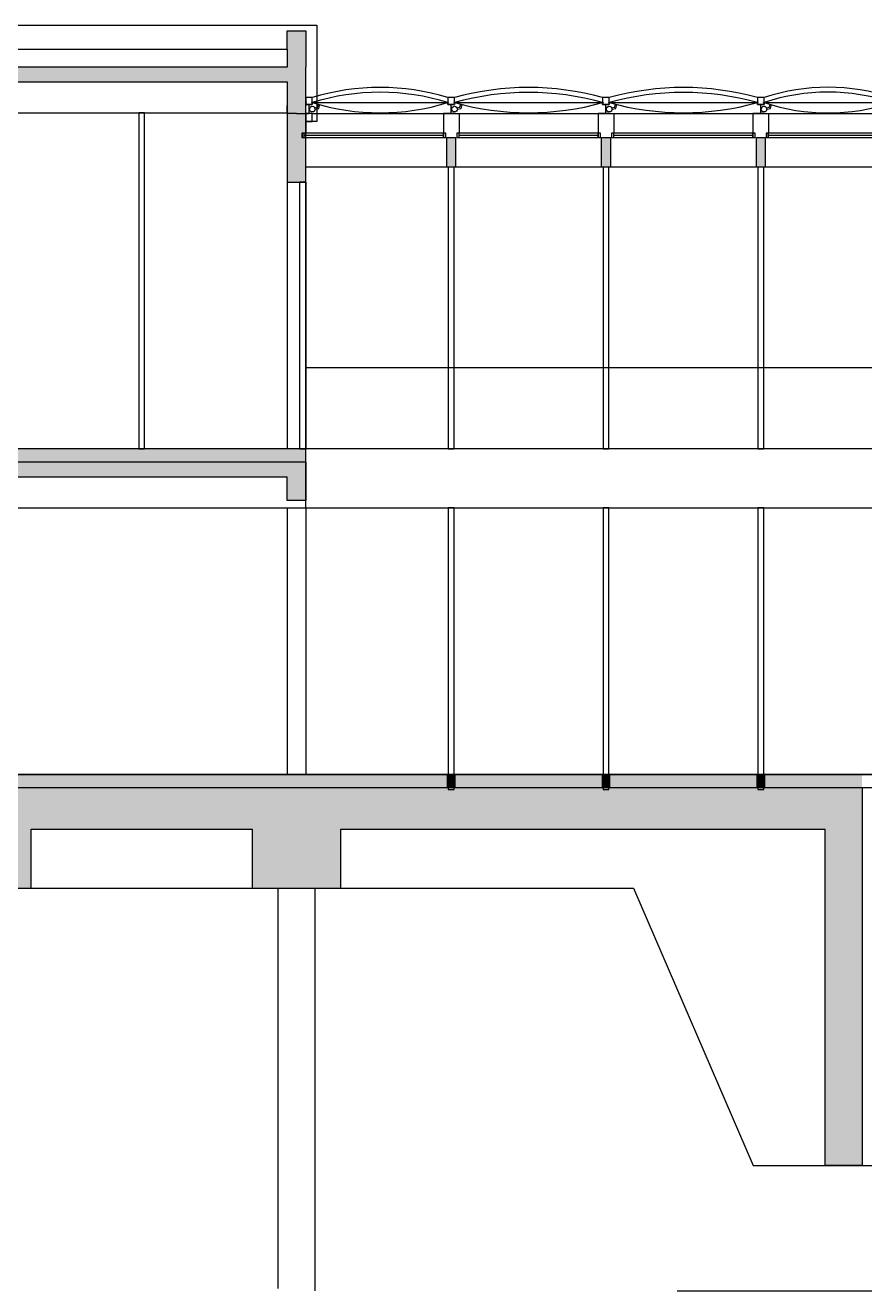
# Model space of a CAD drawing. Extents: x 126 to 1219, y 91 to 1021.
# Drawn here: x 754.61 to 773.59, y 704.18 to 732.79 of the extents above; entities that cross this region are included whole.
import ezdxf

# ---------------------------------------------------------------- set-up
doc = ezdxf.new("R2010")
doc.units = 0
doc.linetypes.add('ACAD_ISO03W100', pattern=[30, 12, -18])
for name, color, linetype in [('-_E_-_PRZEKR_J___MEMBRANY', 8, 'CONTINUOUS'), ('-_E_-_PRZEKR_J___STOLARKA', 151, 'CONTINUOUS'), ('-_E_-_PRZEKR_J_CIENKA', 253, 'CONTINUOUS'), ('-_E_-_PRZEKR_J_GRUBA', 7, 'CONTINUOUS'), ('-_E_-_PRZEKR_J_PALE', 8, 'CONTINUOUS'), ('-_E_-_PRZEKR_J_WIDOK', 8, 'CONTINUOUS'), ('-_I_-_HATCH', 255, 'CONTINUOUS')]:
    doc.layers.add(name, color=color, linetype=linetype)

# ---------------------------------------------------------------- blocks, each defined once
blk = doc.blocks.new('_WIETLIK_DACHOWY_01')
at = {"layer": '-_E_-_PRZEKR_J___MEMBRANY'}
blk.add_lwpolyline([(1168.658519, 2269.166696), (1170.668519, 2269.166696)], dxfattribs=at)
for centre, start, end in [((1169.663519, 2265.572221), 74.379231, 105.620769), ((1169.663519, 2272.761171), 254.379231, 285.620769)]:
    blk.add_arc(centre, 3.732328, start, end, dxfattribs=at)
at = {"layer": '-_E_-_PRZEKR_J___STOLARKA'}
for points in [[(1168.688519, 2268.69228), (1170.608519, 2268.69228), (1170.608519, 2268.75228), (1168.688519, 2268.75228)], [(1168.719792, 2268.752293), (1168.689786, 2268.75228), (1168.689786, 2268.69228), (1168.719792, 2268.692293)], [(1170.638525, 2268.752293), (1170.608519, 2268.75228), (1170.608519, 2268.69228), (1170.638525, 2268.692293)]]:
    blk.add_lwpolyline(points, close=True, dxfattribs=at)
blk.add_lwpolyline([(1168.719792, 2268.72228), (1170.608519, 2268.72228)], dxfattribs=at)
at = {"layer": '-_E_-_PRZEKR_J_GRUBA'}
for points in [[(1168.647603, 2269.161932), (1168.658519, 2269.166696), (1168.658519, 2269.142318), (1168.568519, 2269.142318), (1168.568519, 2269.166696), (1168.579187, 2269.161932)], [(1168.658519, 2269.018334), (1168.568519, 2269.018334), (1168.613519, 2269.018334), (1168.613519, 2269.138334), (1168.658519, 2269.138334), (1168.568519, 2269.138334), (1168.613519, 2269.138334)], [(1170.747603, 2269.161932), (1170.758519, 2269.166696), (1170.758519, 2269.142318), (1170.668519, 2269.142318), (1170.668519, 2269.166696), (1170.679187, 2269.161932)], [(1170.758519, 2269.018334), (1170.668519, 2269.018334), (1170.713519, 2269.018334), (1170.713519, 2269.138334), (1170.758519, 2269.138334), (1170.668519, 2269.138334), (1170.713519, 2269.138334)], [(1168.613519, 2269.018334), (1168.507251, 2269.018334), (1168.507251, 2268.752293)], [(1168.613519, 2269.018334), (1168.719786, 2269.018334), (1168.719835, 2268.752293)], [(1170.713519, 2269.018334), (1170.607251, 2269.018334), (1170.608519, 2268.75228)], [(1170.713519, 2269.018334), (1170.819786, 2269.018334), (1170.819786, 2268.752293)]]:
    blk.add_lwpolyline(points, dxfattribs=at)
at = {"layer": '-_E_-_PRZEKR_J_WIDOK'}
for points in [[(1168.658519, 2269.166696), (1168.658519, 2269.233472), (1168.568519, 2269.233472), (1168.568519, 2269.166696)], [(1170.758519, 2269.166696), (1170.758519, 2269.233472), (1170.668519, 2269.233472), (1170.668519, 2269.166696)], [(1168.69203, 2269.096331), (1168.731928, 2269.103758), (1168.742677, 2269.145961)], [(1168.69702, 2269.078094), (1168.747214, 2269.087439), (1168.760833, 2269.140906)]]:
    blk.add_lwpolyline(points, dxfattribs=at)
blk.add_circle((1168.658519, 2269.077361), 0.038508, dxfattribs=at)
blk.add_arc((1169.663519, 2265.638997), 3.732328, 74.379231, 105.620769, dxfattribs=at)
blk = doc.blocks.new('*U10')
at = {"layer": '-_I_-_HATCH'}
for points in [[(1237.755722, 2531.613981), (1237.755722, 2533.664551), (1238.005722, 2531.613981)], [(1238.005722, 2531.613981), (1237.755722, 2533.664551), (1238.005722, 2533.664551)], [(1233.925722, 2532.973981), (1233.925722, 2533.173981), (1234.280806, 2532.973981)], [(1234.280806, 2532.973981), (1233.925722, 2533.173981), (1234.280806, 2533.173981)], [(1234.280806, 2532.973981), (1234.280806, 2533.173981), (1237.280806, 2532.973981)], [(1237.280806, 2532.973981), (1234.280806, 2533.173981), (1237.280806, 2533.173981)], [(1237.280806, 2532.973981), (1237.280806, 2533.173981), (1237.755722, 2532.973981)], [(1237.755722, 2532.973981), (1237.280806, 2533.173981), (1237.755722, 2533.173981)], [(1239.920722, 2531.817505), (1239.920722, 2532.217505), (1240.040722, 2531.817505)], [(1240.040722, 2531.817505), (1239.920722, 2532.217505), (1240.040722, 2532.217505)], [(1242.020722, 2531.817505), (1242.020722, 2532.217505), (1242.140722, 2531.817505)], [(1242.140722, 2531.817505), (1242.020722, 2532.217505), (1242.140722, 2532.217505)], [(1244.120722, 2531.817505), (1244.120722, 2532.217505), (1244.240722, 2531.817505)], [(1244.240722, 2531.817505), (1244.120722, 2532.217505), (1244.240722, 2532.217505)], [(1233.925722, 2527.813981), (1233.925722, 2527.993981), (1234.280806, 2527.813981)], [(1234.280806, 2527.813981), (1233.925722, 2527.993981), (1234.280806, 2527.993981)], [(1234.280806, 2527.813981), (1234.280806, 2527.993981), (1237.280806, 2527.813981)], [(1237.280806, 2527.813981), (1234.280806, 2527.993981), (1237.280806, 2527.993981)], [(1237.280806, 2527.813981), (1237.280806, 2527.993981), (1237.755722, 2527.813981)], [(1237.755722, 2527.813981), (1237.280806, 2527.993981), (1237.755722, 2527.993981)], [(1237.755722, 2527.813981), (1237.755722, 2527.993981), (1237.755722, 2527.813981)], [(1237.755722, 2527.813981), (1237.755722, 2527.993981), (1237.755722, 2527.993981)], [(1237.755722, 2527.813981), (1237.755722, 2527.993981), (1238.005722, 2527.813981)], [(1238.005722, 2527.813981), (1237.755722, 2527.993981), (1238.005722, 2527.993981)], [(1233.925722, 2527.613981), (1233.925722, 2527.813981), (1234.280806, 2527.613981)], [(1234.280806, 2527.613981), (1233.925722, 2527.813981), (1234.280806, 2527.813981)], [(1234.280806, 2527.613981), (1234.280806, 2527.813981), (1237.280806, 2527.613981)], [(1237.280806, 2527.613981), (1234.280806, 2527.813981), (1237.280806, 2527.813981)], [(1237.280806, 2527.613981), (1237.280806, 2527.813981), (1237.755722, 2527.613981)], [(1237.755722, 2527.613981), (1237.280806, 2527.813981), (1237.755722, 2527.813981)], [(1237.755722, 2527.293981), (1237.755722, 2527.813981), (1237.755722, 2527.293981)], [(1237.755722, 2527.293981), (1237.755722, 2527.813981), (1237.755722, 2527.813981)], [(1237.755722, 2527.293981), (1237.755722, 2527.813981), (1238.005722, 2527.293981)], [(1238.005722, 2527.293981), (1237.755722, 2527.813981), (1238.005722, 2527.813981)], [(1233.925722, 2523.393981), (1233.925722, 2523.574667), (1234.280806, 2523.393981)], [(1234.280806, 2523.393981), (1233.925722, 2523.574667), (1234.280806, 2523.574667)], [(1234.280806, 2523.393981), (1234.280806, 2523.574667), (1237.280806, 2523.393981)], [(1237.280806, 2523.393981), (1234.280806, 2523.574667), (1237.280806, 2523.574667)], [(1237.280806, 2523.393981), (1237.280806, 2523.574667), (1237.755722, 2523.393981)], [(1237.755722, 2523.393981), (1237.280806, 2523.574667), (1237.755722, 2523.574667)], [(1237.755722, 2523.393981), (1237.755722, 2523.574667), (1237.755722, 2523.393981)], [(1237.755722, 2523.393981), (1237.755722, 2523.574667), (1237.755722, 2523.574667)], [(1237.755722, 2523.393981), (1237.755722, 2523.574667), (1238.005722, 2523.393981)], [(1238.005722, 2523.393981), (1237.755722, 2523.574667), (1238.005722, 2523.574667)], [(1238.005722, 2523.393981), (1238.005722, 2523.574667), (1238.480806, 2523.393981)], [(1238.480806, 2523.393981), (1238.005722, 2523.574667), (1238.480806, 2523.574667)], [(1238.480806, 2523.393981), (1238.480806, 2523.574667), (1239.920722, 2523.393981)], [(1239.920722, 2523.393981), (1238.480806, 2523.574667), (1239.920722, 2523.574667)], [(1239.920722, 2523.393981), (1239.920722, 2523.574667), (1240.040722, 2523.393981)], [(1240.040722, 2523.393981), (1239.920722, 2523.574667), (1240.040722, 2523.574667)], [(1240.040722, 2523.393981), (1240.040722, 2523.574667), (1242.020722, 2523.393981)], [(1242.020722, 2523.393981), (1240.040722, 2523.574667), (1242.020722, 2523.574667)], [(1242.020722, 2523.393981), (1242.020722, 2523.574667), (1242.140722, 2523.393981)], [(1242.140722, 2523.393981), (1242.020722, 2523.574667), (1242.140722, 2523.574667)], [(1242.140722, 2523.393981), (1242.140722, 2523.574667), (1244.120722, 2523.393981)], [(1244.120722, 2523.393981), (1242.140722, 2523.574667), (1244.120722, 2523.574667)], [(1244.120722, 2523.393981), (1244.120722, 2523.574667), (1244.240722, 2523.393981)], [(1244.240722, 2523.393981), (1244.120722, 2523.574667), (1244.240722, 2523.574667)], [(1244.240722, 2523.393981), (1244.240722, 2523.574667), (1245.055722, 2523.393981)], [(1245.055722, 2523.393981), (1244.240722, 2523.574667), (1245.055722, 2523.574667)], [(1245.055722, 2523.393981), (1245.055722, 2523.574667), (1245.555722, 2523.393981)], [(1245.555722, 2523.393981), (1245.055722, 2523.574667), (1245.555722, 2523.574667)], [(1233.925722, 2522.033981), (1233.925722, 2523.393981), (1234.280806, 2522.033981)], [(1234.280806, 2522.033981), (1233.925722, 2523.393981), (1234.280806, 2523.393981)], [(1234.280806, 2522.833981), (1234.280806, 2523.393981), (1237.280806, 2522.833981)], [(1237.280806, 2522.833981), (1234.280806, 2523.393981), (1237.280806, 2523.393981)], [(1237.280806, 2522.033981), (1237.280806, 2523.393981), (1237.755722, 2522.033981)], [(1237.755722, 2522.033981), (1237.280806, 2523.393981), (1237.755722, 2523.393981)], [(1237.755722, 2522.033981), (1237.755722, 2523.393981), (1237.755722, 2522.033981)], [(1237.755722, 2522.033981), (1237.755722, 2523.393981), (1237.755722, 2523.393981)], [(1237.755722, 2522.033981), (1237.755722, 2523.393981), (1238.005722, 2522.033981)], [(1238.005722, 2522.033981), (1237.755722, 2523.393981), (1238.005722, 2523.393981)], [(1238.005722, 2522.033981), (1238.005722, 2523.393981), (1238.480806, 2522.033981)], [(1238.480806, 2522.033981), (1238.005722, 2523.393981), (1238.480806, 2523.393981)], [(1238.480806, 2522.833981), (1238.480806, 2523.393981), (1239.920722, 2522.833981)], [(1239.920722, 2522.833981), (1238.480806, 2523.393981), (1239.920722, 2523.393981)], [(1239.920722, 2522.833981), (1239.920722, 2523.393981), (1240.040722, 2522.833981)], [(1240.040722, 2522.833981), (1239.920722, 2523.393981), (1240.040722, 2523.393981)], [(1240.040722, 2522.833981), (1240.040722, 2523.393981), (1242.020722, 2522.833981)], [(1242.020722, 2522.833981), (1240.040722, 2523.393981), (1242.020722, 2523.393981)], [(1242.020722, 2522.833981), (1242.020722, 2523.393981), (1242.140722, 2522.833981)], [(1242.140722, 2522.833981), (1242.020722, 2523.393981), (1242.140722, 2523.393981)], [(1242.140722, 2522.833981), (1242.140722, 2523.393981), (1244.120722, 2522.833981)], [(1244.120722, 2522.833981), (1242.140722, 2523.393981), (1244.120722, 2523.393981)], [(1244.120722, 2522.833981), (1244.120722, 2523.393981), (1244.240722, 2522.833981)], [(1244.240722, 2522.833981), (1244.120722, 2523.393981), (1244.240722, 2523.393981)], [(1244.240722, 2522.833981), (1244.240722, 2523.393981), (1245.055722, 2522.833981)], [(1245.055722, 2522.833981), (1244.240722, 2523.393981), (1245.055722, 2523.393981)], [(1245.055722, 2518.269074), (1245.055722, 2523.393981), (1245.555722, 2518.269074)], [(1245.555722, 2518.269074), (1245.055722, 2523.393981), (1245.555722, 2523.393981)]]:
    blk.add_solid(points, dxfattribs=at)
blk = doc.blocks.new('HATCH_PRZEKROJ_2_OBRYS')
at = {"layer": '-_I_-_HATCH'}
blk.add_blockref('*U10', (0, 0), dxfattribs=at)
blk = doc.blocks.new('PRZEKR_J_2')
at = {"layer": '-_E_-_PRZEKR_J___MEMBRANY'}
for points in [[(1232.206259, 2340.69388), (1232.206259, 2342.42888)], [(1232.206259, 2334.564519), (1232.206259, 2336.40388)]]:
    blk.add_lwpolyline(points, dxfattribs=at)
for centre, radius, start, end in [((1234.798311, 2341.56138), 2.733365, 161.495791, 198.504209), ((1229.614208, 2341.56138), 2.733365, 341.495791, 18.504209), ((1235.178726, 2335.4842), 3.11149, 162.807941, 197.192059), ((1229.233793, 2335.4842), 3.11149, 342.807941, 17.192059)]:
    blk.add_arc(centre, radius, start, end, dxfattribs=at)
at = {"layer": '-_E_-_PRZEKR_J___STOLARKA'}
for points in [[(1232.680676, 2340.72388), (1232.680676, 2342.404519), (1232.620676, 2342.404519), (1232.620676, 2340.72388)], [(1232.620663, 2340.755154), (1232.620676, 2340.725147), (1232.680676, 2340.725147), (1232.680663, 2340.755154)], [(1232.620663, 2336.373887), (1232.620676, 2336.34388), (1232.680676, 2336.34388), (1232.680663, 2336.373887)], [(1232.680676, 2334.42388), (1232.680676, 2336.34388), (1232.620676, 2336.34388), (1232.620676, 2334.42388)], [(1232.620663, 2334.455154), (1232.620676, 2334.425147), (1232.680676, 2334.425147), (1232.680663, 2334.455154)], [(1233.284192, 2334.474519), (1233.284192, 2334.388863), (1236.904192, 2334.388863), (1236.904192, 2334.474519)]]:
    blk.add_lwpolyline(points, close=True, dxfattribs=at)
for points in [[(1232.650676, 2340.755154), (1232.650676, 2342.404519)], [(1232.650676, 2334.455154), (1232.650676, 2336.34388)]]:
    blk.add_lwpolyline(points, dxfattribs=at)
at = {"layer": '-_E_-_PRZEKR_J_GRUBA'}
for points in [[(1241.504192, 2353.124518), (1241.504192, 2321.749519), (1241.664192, 2321.749519), (1241.664192, 2321.749519)], [(1241.324192, 2321.586958), (1241.324192, 2342.624519)], [(1241.324192, 2342.524519), (1241.324192, 2321.586958)], [(1241.504192, 2342.224519), (1241.504192, 2342.024519), (1246.6291, 2342.024519), (1246.6291, 2341.524519), (1242.064192, 2341.524519)], [(1242.064192, 2334.949603), (1242.064192, 2341.524519)], [(1242.064192, 2334.949603), (1242.064192, 2341.524519)], [(1232.211024, 2340.682964), (1232.206259, 2340.69388), (1232.230638, 2340.69388), (1232.230638, 2340.60388), (1232.206259, 2340.60388), (1232.211024, 2340.614549)], [(1232.354622, 2340.69388), (1232.354622, 2340.60388), (1232.354622, 2340.64888), (1232.234622, 2340.64888), (1232.234622, 2340.69388), (1232.234622, 2340.60388), (1232.234622, 2340.64888)], [(1232.354622, 2340.64888), (1232.354622, 2340.755147), (1232.620663, 2340.755197)], [(1232.354622, 2340.64888), (1232.354622, 2340.542613), (1232.620663, 2340.542613)], [(1232.354622, 2336.44888), (1232.354622, 2336.555147), (1232.620663, 2336.555147)], [(1232.211024, 2336.482964), (1232.206259, 2336.49388), (1232.230638, 2336.49388), (1232.230638, 2336.40388), (1232.206259, 2336.40388), (1232.211024, 2336.414549)], [(1232.354622, 2336.49388), (1232.354622, 2336.40388), (1232.354622, 2336.44888), (1232.234622, 2336.44888), (1232.234622, 2336.49388), (1232.234622, 2336.40388), (1232.234622, 2336.44888)], [(1232.354622, 2336.44888), (1232.354622, 2336.342613), (1232.620676, 2336.34388)], [(1242.064192, 2333.394963), (1242.064192, 2333.749603), (1242.864192, 2333.749603), (1242.864192, 2334.949603), (1242.064192, 2334.949603), (1242.064192, 2335.363038)], [(1231.484192, 2334.224519), (1231.484192, 2334.224519), (1231.233623, 2334.224519), (1231.233623, 2334.474519), (1231.484192, 2334.474519)], [(1231.484192, 2334.474519), (1231.724192, 2334.474519)], [(1231.924192, 2333.044017), (1231.924192, 2334.224519), (1233.284192, 2334.224519), (1233.284192, 2334.474519), (1231.724192, 2334.474519)], [(1232.211024, 2334.553603), (1232.206259, 2334.564519), (1232.230638, 2334.564519), (1232.230638, 2334.474519), (1232.206259, 2334.474519), (1232.211024, 2334.485188)], [(1232.354622, 2334.564519), (1232.354622, 2334.474519), (1232.354622, 2334.519519), (1232.234622, 2334.519519), (1232.234622, 2334.564519), (1232.234622, 2334.474519), (1232.234622, 2334.519519)], [(1232.354622, 2334.34888), (1232.354622, 2334.474494), (1232.620663, 2334.474544)], [(1237.084192, 2334.474519), (1237.084192, 2330.024519), (1237.604192, 2330.024519), (1237.604192, 2330.356415), (1237.284192, 2330.356415), (1237.284192, 2334.224519)], [(1237.084192, 2334.474519), (1237.084192, 2334.474519), (1237.604192, 2334.474519), (1237.604192, 2334.224519), (1237.284192, 2334.224519), (1237.284192, 2334.224519)], [(1232.354622, 2334.34888), (1232.354622, 2334.224519), (1232.620663, 2334.224519)], [(1231.484192, 2334.224519), (1231.484192, 2321.874521)], [(1231.484192, 2334.224519), (1231.724192, 2334.224519)], [(1231.724192, 2334.224519), (1231.724192, 2321.874521)], [(1231.924192, 2330.274519), (1231.924192, 2334.224519)], [(1232.244192, 2321.624521), (1232.344192, 2321.624521), (1232.344192, 2334.224519), (1232.244192, 2334.224519)], [(1242.064192, 2330.749603), (1242.064192, 2333.749603)], [(1242.064192, 2330.749603), (1242.064192, 2333.749603)], [(1242.064192, 2329.194963), (1242.064192, 2329.549603), (1242.864192, 2329.549603), (1242.864192, 2330.749603), (1242.064192, 2330.749603), (1242.064192, 2331.163038)]]:
    blk.add_lwpolyline(points, dxfattribs=at)
for points in [[(1232.780669, 2340.709519), (1233.080669, 2340.709519), (1233.080669, 2340.589519), (1232.680669, 2340.589519), (1232.680669, 2340.709519)], [(1232.780669, 2338.609519), (1233.080669, 2338.609519), (1233.080669, 2338.489519), (1232.680669, 2338.489519), (1232.680669, 2338.609519)], [(1232.780669, 2336.509519), (1233.080669, 2336.509519), (1233.080669, 2336.389519), (1232.680669, 2336.389519), (1232.680669, 2336.509519)], [(1232.354622, 2334.564519), (1232.354622, 2334.474519), (1232.463606, 2334.474519), (1232.463606, 2334.564519)], [(1236.904192, 2330.149519), (1236.904192, 2330.024519), (1237.604192, 2330.024519), (1237.704192, 2330.024519), (1237.704192, 2334.474519), (1236.904192, 2334.474519)]]:
    blk.add_lwpolyline(points, close=True, dxfattribs=at)
at = {"layer": '-_E_-_PRZEKR_J_PALE', "linetype": 'ACAD_ISO03W100'}
for points in [[(1248.326993, 2334.602182), (1242.864192, 2334.602182)], [(1248.299249, 2334.102182), (1242.864192, 2334.102182)]]:
    blk.add_lwpolyline(points, dxfattribs=at)
at = {"layer": '-_E_-_PRZEKR_J_WIDOK', "linetype": 'ACAD_ISO03W100'}
blk.add_lwpolyline([(1248.326993, 2309.515383), (1248.326993, 2430.986035)], dxfattribs=at)
at = {"layer": '-_E_-_PRZEKR_J_WIDOK'}
for points in [[(1241.474192, 2311.5467), (1243.364192, 2312.651222), (1243.364192, 2322.920797), (1242.064192, 2323.849519), (1242.064192, 2328.511177), (1242.864192, 2329.0631), (1242.864192, 2338.92401), (1246.6291, 2340.547408), (1246.6291, 2380.924513), (1246.6291, 2381.729162), (1242.864192, 2383.768124), (1242.864192, 2409.949576), (1242.864192, 2410.698676), (1246.644192, 2412.382804), (1246.644192, 2422.674652), (1246.644192, 2423.572309), (1241.324192, 2425.598973), (1241.324192, 2429.109963)], [(1235.804192, 2342.684519), (1235.804192, 2334.474519), (1236.904192, 2334.474519)], [(1236.904192, 2342.624519), (1236.904192, 2334.474519)], [(1237.704192, 2334.474519), (1237.704192, 2342.624519)], [(1232.354622, 2334.564519), (1232.354622, 2342.404519)], [(1233.080669, 2342.424519), (1233.080669, 2334.474519)], [(1232.206259, 2340.69388), (1232.139484, 2340.69388), (1232.139484, 2340.60388), (1232.206259, 2340.60388)], [(1232.276625, 2340.727392), (1232.269197, 2340.76729), (1232.226995, 2340.778039)], [(1232.294861, 2340.732382), (1232.285517, 2340.782576), (1232.23205, 2340.796194)], [(1232.206259, 2336.49388), (1232.139484, 2336.49388), (1232.139484, 2336.40388), (1232.206259, 2336.40388)], [(1231.158152, 2334.474519), (1231.158152, 2334.624519), (1232.463606, 2334.624519), (1232.463606, 2334.474519)], [(1231.158152, 2321.857054), (1231.158152, 2334.624519), (1231.158152, 2334.624519)], [(1232.276625, 2334.598031), (1232.269197, 2334.637928), (1232.226995, 2334.648678)], [(1232.294861, 2334.60302), (1232.285517, 2334.653215), (1232.23205, 2334.666833)], [(1232.206259, 2334.564519), (1232.139484, 2334.564519), (1232.139484, 2334.474519), (1232.206259, 2334.474519)], [(1233.284192, 2334.474519), (1236.904192, 2334.474519)], [(1237.704192, 2334.474519), (1241.324192, 2334.474519)], [(1237.704192, 2334.474519), (1241.324192, 2334.474519)], [(1233.284192, 2334.224519), (1236.904192, 2334.224519)], [(1237.704192, 2334.224519), (1241.324192, 2334.224519)]]:
    blk.add_lwpolyline(points, dxfattribs=at)
for points in [[(1233.080669, 2340.649519), (1233.080669, 2340.609519), (1236.904192, 2340.609519), (1236.904192, 2340.689519), (1233.080669, 2340.689519)], [(1237.704192, 2340.649519), (1237.704192, 2340.609519), (1241.527716, 2340.609519), (1241.527716, 2340.689519), (1237.704192, 2340.689519)], [(1233.080669, 2338.549519), (1233.080669, 2338.509519), (1236.904192, 2338.509519), (1236.904192, 2338.589519), (1233.080669, 2338.589519)], [(1237.704192, 2338.549519), (1237.704192, 2338.509519), (1241.527716, 2338.509519), (1241.527716, 2338.589519), (1237.704192, 2338.589519)], [(1233.080669, 2336.449519), (1233.080669, 2336.409519), (1236.904192, 2336.409519), (1236.904192, 2336.489519), (1233.080669, 2336.489519)], [(1237.704192, 2336.449519), (1237.704192, 2336.409519), (1241.527716, 2336.409519), (1241.527716, 2336.489519), (1237.704192, 2336.489519)], [(1232.344192, 2332.289519), (1232.344192, 2332.209519), (1236.904192, 2332.209519), (1236.904192, 2332.289519), (1233.080669, 2332.289519)]]:
    blk.add_lwpolyline(points, close=True, dxfattribs=at)
for centre in [(1232.295595, 2340.69388), (1232.295595, 2334.564519)]:
    blk.add_circle(centre, 0.038508, dxfattribs=at)
for centre, radius, start, end in [((1234.731535, 2341.56138), 2.733365, 161.495791, 198.504209), ((1235.11195, 2335.4842), 3.11149, 162.807941, 197.192059)]:
    blk.add_arc(centre, radius, start, end, dxfattribs=at)
at = {"layer": '-_E_-_PRZEKR_J_WIDOK', "rotation": 90}
for p in [(3501.372956, 1169.935362), (3501.372956, 1167.835362)]:
    blk.add_blockref('_WIETLIK_DACHOWY_01', p, dxfattribs=at)
at = {"layer": '-_I_-_HATCH', "rotation": 90}
blk.add_blockref('HATCH_PRZEKROJ_2_OBRYS', (3764.898174, 1096.468797), dxfattribs=at)

msp = doc.modelspace()

# ---------------------------------------------------------------- block references
at = {"layer": '-_E_-_PRZEKR_J_CIENKA', "xscale": 1.666665, "yscale": 1.666665, "zscale": 1.666665, "rotation": 270}
msp.add_blockref('PRZEKR_J_2', (-3129.840576, 2784.72305), dxfattribs=at)

doc.saveas('drawing.dxf')
